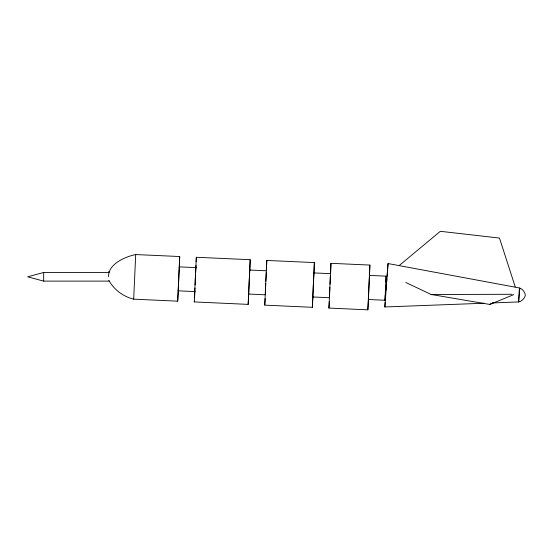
<?xml version="1.0" encoding="UTF-8"?>
<svg xmlns="http://www.w3.org/2000/svg" width="553" height="553" viewBox="0 0 553 553"><rect width="100%" height="100%" fill="white"/><g stroke="black" fill="none" stroke-linecap="round" stroke-linejoin="round"><path stroke-width="0.83" d="M194.926 288.072L194.822 291.583L178.225 290.83L179.31 266.878L195.907 267.624L195.61 272.788M248.76 293.982L248.166 304.378L194.29 301.924L196.308 257.276L250.191 259.696L249.838 270.099M329.464 297.728L312.874 296.968L313.337 284.947L313.959 272.919L330.556 273.666M329.464 297.314L329.865 287.256M108.588 276.763C107.87 264.099 125.407 256.592 135.706 254.56L179.711 256.53L179.331 267.693M196.191 261.687L196.308 257.276M265.329 293.187L265.73 283.571M195.962 267.666L196.052 265.357M266.498 269.304L266.788 260.442L314.36 262.578L313.98 273.763M330.639 272.961L330.957 263.325L369.881 265.067L369.528 275.491M385.87 282.182L386.077 276.161L369.48 275.415L368.388 299.505L384.985 300.258L385.282 295.067M195.057 284.871L195.499 275.055M483.958 303.238L384.867 306.963L385.151 302.277M492.578 302.92L518.424 301.945L519.454 287.968L388.054 263.56L384.867 306.963M519.772 288.189C522.509 288.832 525.06 292.302 525.35 295.426C524.493 298.565 521.928 301.122 518.776 301.952L518.79 301.655M519.799 288.009L518.776 301.952M385.745 285.092L385.531 289.765M265.834 281.242L266.276 272.394M330.01 284.138L330.411 275.919M178.28 290.774L177.693 301.164L133.688 299.159C123.312 296.643 114.084 289.751 108.823 280.447M194.877 291.535L194.532 298.226M312.929 296.899L312.334 307.309L264.763 305.138L266.788 260.442M368.443 299.422L367.856 309.839L328.931 308.062L330.957 263.325M108.782 272.719L108.851 271.495M265.164 298.592L264.763 305.138M329.332 301.516L328.931 308.062M385.296 300.127L385.51 297.058M385.994 290.221L386.284 286.191M386.637 281.387L386.817 278.989M387.01 276.403L388.054 263.56M135.706 254.56L133.688 299.159M179.711 256.53L177.693 301.164M195.873 268.032L195.907 267.624M250.191 259.696L248.166 304.378M266.387 270.783L249.79 270.044L249.168 282.044L248.698 294.044L265.295 294.797M314.36 262.578L312.334 307.309M369.881 265.067L367.856 309.839M399.259 265.495L440.326 231.306L499.477 238.06L515.258 286.938M513.772 294.618L489.84 304.454L431.153 294.486L405.84 282.493M489.917 304.122L493.096 302.85M108.927 272.484L43.673 272.484L27.65 276.804L43.673 281.118L109.784 281.118M431.153 294.486L511.995 294.293M386.077 276.161L384.985 300.258M369.48 275.415L369.48 275.823M313.959 272.919L313.959 273.334M312.867 296.56L312.874 296.968M249.79 270.044L249.79 270.452M194.822 291.175L194.822 291.583M194.29 301.164L194.29 301.924M179.31 266.878L179.31 267.286M178.225 290.415L178.225 290.83M43.673 272.484L43.673 281.118"/></g></svg>
